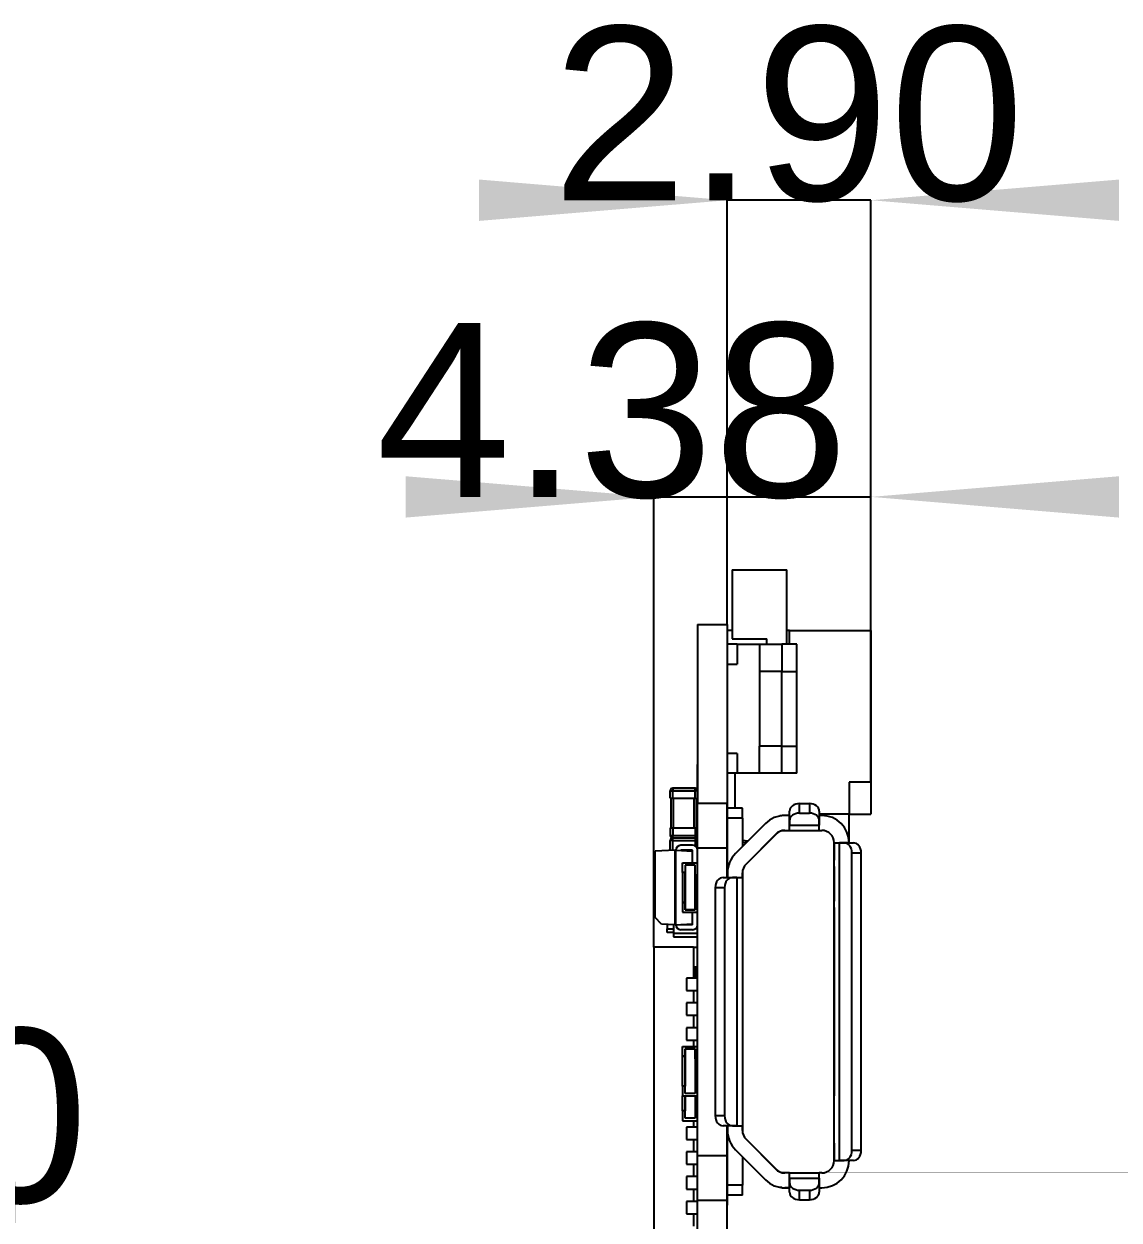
# Model space of a CAD drawing. Extents: x 96.2 to 162, y 92.1 to 129.5.
# Drawn here: x 139.9 to 161.96, y 105.4 to 129.5 of the extents above; entities that cross this region are included whole.
import ezdxf
from ezdxf.enums import TextEntityAlignment as Align

# ---------------------------------------------------------------- set-up
doc = ezdxf.new("R2010")
doc.units = 0
doc.layers.get('0').update_dxf_attribs({"linetype": 'CONTINUOUS'})
for name, color, linetype in [('Dimension004', 7, 'CONTINUOUS'), ('Dimension007', 7, 'CONTINUOUS'), ('Dimension008', 7, 'CONTINUOUS'), ('ProjItem011', 7, 'CONTINUOUS')]:
    doc.layers.add(name, color=color, linetype=linetype)
doc.styles.get("Standard").update_dxf_attribs({"font": 'arial.ttf'})
doc.dimstyles.get("Standard").update_dxf_attribs({"dimscale": 0, "dimtxt": 2.5, "dimasz": 2.5, "dimexe": 1.25, "dimexo": 0.625, "dimtad": 1, "dimtxsty": 'STANDARD', "dimcen": 2.5, "dimazin": 3, "dimtfac": 1, "dimtmove": 0, "dimatfit": 3})

# ---------------------------------------------------------------- blocks, each defined once
blk = doc.blocks.new('*Dimension004')
at = {"color": 0}
for points in [[(128.238, 106.173), (128.238, 105.339), (133.238, 105.756)], [(139.738, 106.173), (139.738, 105.339), (134.738, 105.756)]]:
    blk.add_solid(points, dxfattribs=at)
at = {"layer": 'Dimension004'}
for p, q in [((133.238, 98.9), (133.238, 105.756)), ((134.738, 105.756), (133.238, 105.756)), ((134.738, 98.9), (134.738, 105.756))]:
    blk.add_line(p, q, dxfattribs=at)
blk.add_text('1.50', height=3.5, dxfattribs=at).set_placement((136.434, 105.756), align=Align.CENTER)
blk = doc.blocks.new('*Dimension007')
at = {"color": 0}
for points in [[(149.068, 126.362), (149.068, 125.529), (154.068, 125.945)], [(161.963, 126.362), (161.963, 125.529), (156.963, 125.945)]]:
    blk.add_solid(points, dxfattribs=at)
at = {"layer": 'Dimension007'}
for p, q in [((154.068, 117.4), (154.068, 125.945)), ((156.963, 125.945), (154.068, 125.945)), ((156.963, 117.275), (156.963, 125.945))]:
    blk.add_line(p, q, dxfattribs=at)
blk.add_text('2.90', height=3.5, dxfattribs=at).set_placement((155.299, 125.945), align=Align.CENTER)
blk = doc.blocks.new('*Dimension008')
at = {"color": 0}
for points in [[(147.588, 120.385), (147.588, 119.552), (152.588, 119.969)], [(161.963, 120.385), (161.963, 119.552), (156.963, 119.969)]]:
    blk.add_solid(points, dxfattribs=at)
at = {"layer": 'Dimension008'}
for p, q in [((152.588, 110.9), (152.588, 119.969)), ((152.588, 119.969), (156.963, 119.969)), ((156.963, 114.224), (156.963, 119.969))]:
    blk.add_line(p, q, dxfattribs=at)
blk.add_text('4.38', height=3.5, dxfattribs=at).set_placement((151.75, 119.969), align=Align.CENTER)

msp = doc.modelspace()

# ---------------------------------------------------------------- linework, layer by layer
at = {"layer": 'ProjItem011'}
for p, q in [((154.168, 118.5), (154.168, 117.11)), ((154.168, 118.5), (155.268, 118.5)), ((155.268, 117), (155.268, 118.5)), ((153.468, 117.4), (154.068, 117.4)), ((153.468, 117.4), (153.468, 113.8)), ((154.068, 117.4), (154.068, 113.8)), ((154.068, 117.325), (154.068, 117.325)), ((154.068, 117.325), (154.068, 117.2)), ((154.068, 117.325), (154.068, 117.2)), ((154.073, 117.275), (154.068, 117.275)), ((154.068, 117.275), (154.068, 117.275)), ((154.068, 117.2), (154.068, 117.2)), ((154.068, 117.2), (154.068, 116.4)), ((154.068, 117.2), (154.068, 116.4)), ((154.168, 117.275), (154.073, 117.275)), ((155.323, 117.275), (155.268, 117.275)), ((155.323, 117.275), (156.963, 117.275)), ((155.323, 117), (155.323, 117.275)), ((156.963, 117.275), (156.963, 114.224)), ((154.268, 117), (154.068, 117)), ((154.068, 117), (154.068, 117)), ((154.168, 117.11), (154.868, 117.11)), ((154.268, 117), (154.718, 117)), ((154.268, 117), (154.268, 116.6)), ((154.718, 117), (155.168, 117)), ((154.718, 117), (154.718, 116.45)), ((154.868, 117), (154.868, 117.11)), ((155.168, 117), (155.168, 116.45)), ((155.468, 116.45), (155.468, 117)), ((154.068, 116.6), (154.068, 116.6)), ((154.068, 116.6), (154.268, 116.6)), ((154.068, 116.4), (154.068, 116.4)), ((154.718, 116.45), (154.718, 114.95)), ((155.168, 116.45), (154.718, 116.45)), ((155.168, 114.95), (155.168, 116.45)), ((155.468, 114.95), (155.468, 116.45)), ((153.467, 115.549), (153.467, 115.549)), ((154.068, 115), (154.068, 115)), ((154.068, 115), (154.068, 114.2)), ((154.068, 115), (154.068, 114.2)), ((154.718, 114.4), (154.718, 114.95)), ((155.168, 114.95), (154.718, 114.95)), ((155.168, 114.4), (155.168, 114.95)), ((155.468, 114.4), (155.468, 114.95)), ((154.268, 114.8), (154.068, 114.8)), ((154.068, 114.8), (154.068, 114.8)), ((154.268, 114.8), (154.268, 114.4)), ((153.467, 113.925), (153.467, 114.575)), ((153.467, 114.575), (153.467, 114.575)), ((153.467, 113.925), (153.467, 114.575)), ((154.268, 114.4), (154.068, 114.4)), ((154.068, 114.4), (154.068, 114.4)), ((154.218, 114.4), (154.218, 113.7)), ((154.718, 114.4), (154.268, 114.4)), ((155.168, 114.4), (154.718, 114.4)), ((156.963, 114.224), (156.523, 114.224)), ((156.523, 114.224), (156.523, 113.575)), ((156.963, 114.224), (156.963, 113.575)), ((152.918, 113.9), (152.918, 114.05)), ((152.918, 113.9), (152.918, 114.05)), ((152.918, 113.9), (152.918, 114.05)), ((153.418, 114.1), (152.968, 114.1)), ((152.968, 114.1), (153.418, 114.1)), ((152.968, 114.1), (153.418, 114.1)), ((153.418, 114.1), (152.968, 114.1)), ((152.968, 114.1), (153.418, 114.1)), ((153.418, 114.1), (152.968, 114.1)), ((152.968, 114.1), (153.418, 114.1)), ((152.968, 114.1), (153.418, 114.1)), ((152.968, 114.1), (153.418, 114.1)), ((152.968, 113.9), (152.968, 114.05)), ((152.968, 113.9), (152.968, 114.05)), ((152.968, 114.05), (153.418, 114.05)), ((152.968, 114.05), (153.418, 114.05)), ((152.968, 113.9), (152.968, 114.05)), ((152.968, 114.05), (153.418, 114.05)), ((153.418, 113.9), (153.418, 114.05)), ((153.418, 113.9), (153.418, 114.05)), ((153.418, 113.9), (153.418, 114.05)), ((154.068, 114.2), (154.068, 114.2)), ((154.068, 114.2), (154.068, 113.9)), ((154.068, 114.2), (154.068, 113.9)), ((152.938, 113.3), (152.938, 113.9)), ((152.938, 113.3), (152.938, 113.9)), ((152.938, 113.3), (152.938, 113.9)), ((152.968, 113.9), (153.418, 113.9)), ((152.968, 113.9), (153.418, 113.9)), ((152.968, 113.9), (153.418, 113.9)), ((152.988, 113.3), (152.988, 113.9)), ((153.398, 113.3), (153.398, 113.9)), ((153.448, 113.3), (153.448, 113.9)), ((153.467, 113.925), (153.467, 113.925)), ((153.468, 113.8), (154.068, 113.8)), ((154.068, 113.9), (154.068, 113.9)), ((154.068, 113.9), (154.068, 112.3)), ((154.068, 113.9), (154.068, 112.3)), ((155.523, 113.79), (155.723, 113.79)), ((155.523, 113.598), (155.523, 113.79)), ((155.723, 113.79), (155.723, 113.598)), ((154.068, 113.5), (154.068, 113.5)), ((154.068, 113.5), (154.073, 113.5)), ((154.373, 113.7), (154.073, 113.7)), ((154.073, 112.3), (154.073, 113.5)), ((154.373, 113.5), (154.073, 113.5)), ((154.373, 113.5), (154.373, 112.924)), ((155.323, 113.55), (155.226, 113.55)), ((155.323, 113.445), (155.323, 113.636)), ((155.323, 113.55), (155.323, 113.355)), ((155.523, 113.598), (155.723, 113.598)), ((155.923, 113.636), (155.923, 113.445)), ((156.523, 113.575), (155.923, 113.575)), ((155.923, 113.55), (155.923, 113.355)), ((155.973, 113.55), (155.923, 113.55)), ((156.523, 113.575), (156.963, 113.575)), ((156.523, 113.025), (156.523, 113.575)), ((152.918, 113.3), (152.918, 113.15)), ((152.918, 113.3), (152.918, 113.15)), ((152.918, 113.3), (152.918, 113.15)), ((152.968, 113.3), (153.418, 113.3)), ((152.968, 113.3), (153.418, 113.3)), ((152.968, 113.3), (152.968, 113.15)), ((152.968, 113.3), (153.418, 113.3)), ((152.968, 113.3), (152.968, 113.15)), ((152.968, 113.3), (152.968, 113.15)), ((153.418, 113.3), (153.418, 113.15)), ((153.418, 113.3), (153.418, 113.15)), ((153.418, 113.3), (153.418, 113.15)), ((153.467, 113.075), (153.467, 113.275)), ((153.467, 113.275), (153.467, 113.275)), ((153.467, 113.075), (153.467, 113.275)), ((154.837, 113.389), (154.234, 112.785)), ((154.837, 113.389), (154.373, 112.924)), ((155.323, 113.355), (155.323, 113.445)), ((155.323, 113.355), (155.923, 113.355)), ((155.923, 113.355), (155.923, 113.445)), ((152.918, 112.845), (152.918, 113.05)), ((152.918, 112.845), (152.918, 113.05)), ((152.918, 112.845), (152.918, 113.05)), ((152.968, 113.15), (153.418, 113.15)), ((152.968, 113.15), (153.418, 113.15)), ((152.968, 113.15), (153.418, 113.15)), ((152.968, 113.1), (153.418, 113.1)), ((152.968, 113.1), (153.418, 113.1)), ((152.968, 113.1), (153.418, 113.1)), ((152.968, 112.848), (152.968, 113.05)), ((152.968, 112.848), (152.968, 113.05)), ((152.968, 113.05), (153.418, 113.05)), ((152.968, 113.05), (153.418, 113.05)), ((152.968, 112.848), (152.968, 113.05)), ((152.968, 113.05), (153.418, 113.05)), ((153.418, 113.05), (153.418, 112.937)), ((153.418, 113.05), (153.418, 112.937)), ((153.418, 113.05), (153.418, 112.937)), ((153.467, 113.027), (153.467, 113.075)), ((153.467, 113.075), (153.467, 113.075)), ((153.467, 113.027), (153.467, 113.075)), ((153.467, 113.025), (153.467, 113.027)), ((153.467, 113.027), (153.467, 113.027)), ((153.467, 113.025), (153.467, 113.027)), ((153.467, 112.375), (153.467, 113.025)), ((153.467, 113.025), (153.467, 113.025)), ((153.467, 112.375), (153.467, 113.025)), ((154.068, 113.07), (154.068, 113.07)), ((154.068, 113.07), (154.073, 113.07)), ((154.481, 113.033), (154.373, 113.048)), ((155.088, 113.208), (154.414, 112.535)), ((154.446, 112.573), (155.049, 113.177)), ((155.226, 113.25), (155.323, 113.25)), ((155.323, 113.25), (155.923, 113.25)), ((155.923, 113.25), (155.973, 113.25)), ((156.522, 113.025), (156.523, 113.025)), ((153.02, 112.85), (152.618, 112.831)), ((152.618, 111.494), (152.618, 112.831)), ((153.02, 111.35), (153.02, 112.85)), ((153.03, 112.85), (153.02, 112.85)), ((153.03, 111.35), (153.03, 112.85)), ((153.03, 112.85), (153.368, 112.831)), ((153.368, 112.95), (153.13, 112.95)), ((153.13, 112.844), (153.13, 112.85)), ((153.368, 112.85), (153.13, 112.85)), ((153.368, 112.831), (153.368, 112.85)), ((153.368, 112.6), (153.368, 112.831)), ((153.468, 112.9), (154.068, 112.9)), ((153.468, 106.7), (153.468, 112.9)), ((154.068, 112.3), (154.068, 112.9)), ((154.455, 113.006), (154.373, 112.999)), ((156.223, 113), (156.223, 112.775)), ((156.223, 106.6), (156.223, 113)), ((156.332, 113), (156.424, 113)), ((156.523, 113), (156.332, 113)), ((156.332, 106.6), (156.332, 113)), ((156.424, 113), (156.611, 113)), ((156.58, 106.8), (156.58, 112.8)), ((156.58, 112.8), (156.768, 112.8)), ((156.768, 106.8), (156.768, 112.8)), ((153.168, 112.4), (153.168, 112.6)), ((153.168, 112.6), (153.467, 112.6)), ((153.418, 112.55), (153.218, 112.55)), ((153.218, 112.55), (153.218, 112.4)), ((153.218, 112.55), (153.218, 111.65)), ((153.418, 112.55), (153.218, 112.55)), ((153.418, 112.35), (153.418, 112.55)), ((153.418, 111.65), (153.418, 112.55)), ((153.467, 112.6), (153.468, 112.6)), ((154.068, 112.75), (154.068, 112.75)), ((154.068, 112.75), (154.073, 112.75)), ((156.223, 112.525), (156.223, 112.65)), ((153.218, 112.4), (153.168, 112.4)), ((153.168, 112.4), (153.168, 111.8)), ((153.218, 112.4), (153.168, 112.4)), ((153.218, 111.8), (153.218, 112.4)), ((153.468, 112.35), (153.418, 112.35)), ((153.448, 111.85), (153.448, 112.35)), ((153.448, 112.297), (153.467, 112.297)), ((153.467, 112.375), (153.467, 112.375)), ((153.467, 112.297), (153.468, 112.297)), ((153.984, 112.3), (154.171, 112.3)), ((154.073, 112.35), (154.068, 112.35)), ((154.068, 112.35), (154.068, 112.35)), ((154.073, 112.396), (154.073, 112.3)), ((154.073, 112.3), (154.263, 112.3)), ((154.263, 112.3), (154.171, 112.3)), ((154.263, 112.3), (154.263, 107.3)), ((154.373, 112.3), (154.373, 112.396)), ((154.373, 112.3), (154.373, 107.3)), ((154.378, 112.446), (154.378, 111.59)), ((156.223, 111.825), (156.223, 112.525)), ((156.223, 112.525), (156.223, 111.825)), ((153.448, 112.221), (153.467, 112.221)), ((153.467, 112.221), (153.468, 112.221)), ((153.467, 112.2), (153.467, 112.2)), ((153.828, 107.5), (153.828, 112.1)), ((153.828, 112.1), (154.015, 112.1)), ((154.015, 112.1), (154.015, 107.5)), ((153.468, 111.85), (153.418, 111.85)), ((153.418, 111.85), (153.418, 111.65)), ((153.467, 111.175), (153.467, 111.825)), ((153.467, 111.825), (153.467, 111.825)), ((153.467, 111.175), (153.467, 111.825)), ((156.223, 111.7), (156.223, 111.825)), ((153.218, 111.8), (153.168, 111.8)), ((153.168, 111.8), (153.168, 111.6)), ((153.168, 111.8), (153.218, 111.8)), ((153.168, 111.6), (153.467, 111.6)), ((153.218, 111.65), (153.218, 111.8)), ((153.418, 111.65), (153.218, 111.65)), ((153.218, 111.65), (153.418, 111.65)), ((153.368, 111.369), (153.368, 111.6)), ((153.467, 111.6), (153.468, 111.6)), ((154.378, 111.725), (154.373, 111.725)), ((154.378, 111.59), (154.373, 111.59)), ((156.223, 111.575), (156.223, 108.025)), ((152.742, 111.363), (152.618, 111.494)), ((153.02, 111.35), (152.742, 111.363)), ((152.858, 111.358), (152.858, 111.268)), ((152.985, 111.352), (152.985, 111.179)), ((153.03, 111.35), (153.02, 111.35)), ((153.03, 111.35), (153.368, 111.369)), ((153.13, 111.35), (153.13, 111.356)), ((153.368, 111.35), (153.13, 111.35)), ((153.368, 111.35), (153.368, 111.369)), ((152.858, 111.268), (152.985, 111.268)), ((152.985, 111.192), (152.858, 111.192)), ((152.985, 111.179), (153.467, 111.179)), ((152.985, 111.103), (153.467, 111.103)), ((152.985, 111.103), (153.467, 111.103)), ((153.368, 111.25), (153.13, 111.25)), ((153.467, 111.179), (153.468, 111.179)), ((153.467, 111.175), (153.467, 111.175)), ((153.467, 111.173), (153.467, 111.175)), ((153.467, 111.173), (153.467, 111.175)), ((153.467, 111.173), (153.467, 111.173)), ((153.467, 111.125), (153.467, 111.173)), ((153.467, 111.125), (153.467, 111.173)), ((153.467, 110.492), (153.467, 111.125)), ((153.467, 110.492), (153.467, 111.125)), ((153.467, 111.125), (153.467, 111.125)), ((153.467, 111.103), (153.468, 111.103)), ((153.467, 111.103), (153.468, 111.103)), ((153.388, 110.9), (152.588, 110.9)), ((152.588, 110.9), (152.588, 103.9)), ((153.388, 110.9), (153.388, 110.275)), ((153.388, 110.9), (153.467, 110.9)), ((153.467, 110.9), (153.468, 110.9)), ((153.388, 110.5), (153.467, 110.5)), ((153.418, 110.5), (153.418, 110.275)), ((153.418, 110.5), (153.418, 110.275)), ((153.418, 110.5), (153.418, 110.275)), ((153.467, 110.5), (153.468, 110.5)), ((153.467, 110.492), (153.467, 110.492)), ((153.467, 110.45), (153.467, 110.45)), ((153.467, 110.29), (153.467, 110.45)), ((153.467, 110.29), (153.467, 110.45)), ((153.248, 110.275), (153.248, 110.025)), ((153.388, 110.275), (153.248, 110.275)), ((153.467, 110.275), (153.388, 110.275)), ((153.467, 110.29), (153.467, 110.29)), ((153.467, 110.29), (153.467, 110.29)), ((153.467, 110.29), (153.467, 110.29)), ((153.467, 110.29), (153.467, 110.29)), ((153.468, 110.275), (153.467, 110.275)), ((153.467, 110.052), (153.467, 110.248)), ((153.467, 110.052), (153.467, 110.248)), ((153.467, 110.248), (153.467, 110.248)), ((153.248, 110.025), (153.388, 110.025)), ((153.388, 110.025), (153.388, 109.775)), ((153.388, 110.025), (153.467, 110.025)), ((153.467, 110.052), (153.467, 110.052)), ((153.467, 110.025), (153.468, 110.025)), ((153.467, 110.01), (153.467, 110.01)), ((153.248, 109.775), (153.248, 109.525)), ((153.388, 109.775), (153.248, 109.775)), ((153.467, 109.775), (153.388, 109.775)), ((153.467, 109.79), (153.467, 109.79)), ((153.467, 109.79), (153.467, 109.79)), ((153.468, 109.775), (153.467, 109.775)), ((153.467, 109.552), (153.467, 109.748)), ((153.467, 109.552), (153.467, 109.748)), ((153.467, 109.748), (153.467, 109.748)), ((153.248, 109.525), (153.388, 109.525)), ((153.388, 109.525), (153.388, 109.275)), ((153.388, 109.525), (153.467, 109.525)), ((153.467, 109.552), (153.467, 109.552)), ((153.467, 109.525), (153.468, 109.525)), ((153.467, 109.51), (153.467, 109.51)), ((153.248, 109.275), (153.248, 109.025)), ((153.388, 109.275), (153.248, 109.275)), ((153.467, 109.275), (153.388, 109.275)), ((153.467, 108.675), (153.467, 109.325)), ((153.467, 109.325), (153.467, 109.325)), ((153.467, 108.675), (153.467, 109.325)), ((153.468, 109.275), (153.467, 109.275)), ((153.248, 109.025), (153.388, 109.025)), ((153.388, 109.025), (153.388, 108.9)), ((153.388, 109.025), (153.467, 109.025)), ((153.467, 109.025), (153.468, 109.025)), ((153.168, 108.7), (153.168, 108.9)), ((153.168, 108.9), (153.467, 108.9)), ((153.218, 108.7), (153.168, 108.7)), ((153.168, 108.1), (153.168, 108.7)), ((153.168, 108.7), (153.218, 108.7)), ((153.418, 108.85), (153.218, 108.85)), ((153.218, 108.85), (153.218, 108.7)), ((153.218, 107.95), (153.218, 108.85)), ((153.218, 108.85), (153.418, 108.85)), ((153.218, 108.7), (153.218, 108.1)), ((153.418, 108.65), (153.418, 108.85)), ((153.418, 108.85), (153.418, 107.95)), ((153.467, 108.9), (153.468, 108.9)), ((153.468, 108.65), (153.418, 108.65)), ((153.418, 108.525), (153.467, 108.525)), ((153.467, 108.675), (153.467, 108.675)), ((153.467, 108.175), (153.467, 108.65)), ((153.467, 108.175), (153.467, 108.65)), ((153.467, 108.525), (153.468, 108.525)), ((153.418, 108.4), (153.467, 108.4)), ((153.467, 108.4), (153.468, 108.4)), ((153.218, 108.1), (153.168, 108.1)), ((153.168, 108.1), (153.168, 107.9)), ((153.218, 108.1), (153.168, 108.1)), ((153.218, 107.95), (153.218, 108.1)), ((153.468, 108.15), (153.418, 108.15)), ((153.418, 108.15), (153.418, 107.95)), ((153.467, 108.175), (153.467, 108.175)), ((153.467, 107.475), (153.467, 108.125)), ((153.467, 108.125), (153.467, 108.125)), ((153.467, 107.475), (153.467, 108.125)), ((154.378, 108.01), (154.373, 108.01)), ((154.378, 108.01), (154.378, 107.154)), ((153.168, 107.9), (153.467, 107.9)), ((153.168, 107.6), (153.168, 107.9)), ((153.418, 107.95), (153.218, 107.95)), ((153.418, 107.95), (153.218, 107.95)), ((153.218, 107.45), (153.218, 107.9)), ((153.218, 107.9), (153.218, 107.6)), ((153.418, 107.9), (153.418, 107.45)), ((153.467, 107.775), (153.418, 107.775)), ((153.467, 107.9), (153.468, 107.9)), ((153.468, 107.775), (153.467, 107.775)), ((154.378, 107.95), (154.373, 107.95)), ((154.378, 107.95), (154.373, 107.95)), ((154.378, 107.95), (154.373, 107.95)), ((154.373, 107.875), (154.378, 107.875)), ((156.223, 107.775), (156.223, 107.9)), ((156.223, 107.075), (156.223, 107.775)), ((156.223, 107.075), (156.223, 107.775)), ((153.218, 107.6), (153.168, 107.6)), ((153.168, 107.6), (153.168, 107.4)), ((153.218, 107.6), (153.168, 107.6)), ((153.218, 107.45), (153.218, 107.6)), ((153.467, 107.65), (153.418, 107.65)), ((153.418, 107.65), (153.418, 107.45)), ((153.468, 107.65), (153.467, 107.65)), ((153.467, 107.475), (153.467, 107.475)), ((153.467, 106.975), (153.467, 107.475)), ((153.467, 106.975), (153.467, 107.475)), ((154.015, 107.5), (153.828, 107.5)), ((153.168, 107.4), (153.467, 107.4)), ((153.418, 107.45), (153.218, 107.45)), ((153.418, 107.45), (153.218, 107.45)), ((153.248, 107.275), (153.248, 107.025)), ((153.388, 107.275), (153.248, 107.275)), ((153.388, 107.4), (153.388, 107.275)), ((153.467, 107.275), (153.388, 107.275)), ((153.467, 107.4), (153.468, 107.4)), ((153.468, 107.275), (153.467, 107.275)), ((154.171, 107.3), (153.984, 107.3)), ((154.068, 106.7), (154.068, 107.3)), ((154.068, 107.3), (154.068, 105.7)), ((154.068, 107.3), (154.068, 105.7)), ((154.073, 107.25), (154.068, 107.25)), ((154.068, 107.25), (154.068, 107.25)), ((154.263, 107.3), (154.073, 107.3)), ((154.073, 107.3), (154.073, 107.204)), ((154.073, 106.1), (154.073, 107.3)), ((154.171, 107.3), (154.263, 107.3)), ((154.373, 107.204), (154.373, 107.3)), ((153.248, 107.025), (153.388, 107.025)), ((153.388, 107.025), (153.388, 106.775)), ((153.388, 107.025), (153.467, 107.025)), ((153.467, 107.025), (153.468, 107.025)), ((154.068, 107), (154.068, 107)), ((154.068, 107), (154.073, 107)), ((154.414, 107.065), (155.088, 106.392)), ((155.049, 106.423), (154.446, 107.027)), ((156.223, 106.95), (156.223, 107.075)), ((153.248, 106.775), (153.248, 106.525)), ((153.388, 106.775), (153.248, 106.775)), ((153.467, 106.775), (153.388, 106.775)), ((153.467, 106.975), (153.467, 106.975)), ((153.467, 106.79), (153.467, 106.79)), ((153.467, 106.79), (153.467, 106.79)), ((153.468, 106.775), (153.467, 106.775)), ((154.073, 106.8), (154.068, 106.8)), ((154.068, 106.8), (154.068, 106.8)), ((154.234, 106.815), (154.837, 106.211)), ((156.223, 106.825), (156.223, 106.6)), ((156.768, 106.8), (156.58, 106.8)), ((153.248, 106.525), (153.388, 106.525)), ((153.388, 106.525), (153.388, 106.275)), ((153.388, 106.525), (153.467, 106.525)), ((153.467, 106.552), (153.467, 106.748)), ((153.467, 106.552), (153.467, 106.748)), ((153.467, 106.748), (153.467, 106.748)), ((153.467, 106.552), (153.467, 106.552)), ((153.467, 106.525), (153.468, 106.525)), ((153.467, 106.51), (153.467, 106.51)), ((153.468, 106.7), (154.068, 106.7)), ((154.373, 106.676), (154.373, 106.1)), ((154.373, 106.676), (154.837, 106.211)), ((156.523, 106.6), (156.332, 106.6)), ((156.332, 106.6), (156.424, 106.6)), ((156.611, 106.6), (156.424, 106.6)), ((153.248, 106.275), (153.248, 106.025)), ((153.388, 106.275), (153.248, 106.275)), ((153.467, 106.275), (153.388, 106.275)), ((153.467, 106.29), (153.467, 106.29)), ((153.467, 106.29), (153.467, 106.29)), ((153.468, 106.275), (153.467, 106.275)), ((154.068, 106.5), (154.068, 106.5)), ((154.068, 106.5), (154.073, 106.5)), ((155.323, 106.35), (155.226, 106.35)), ((155.323, 106.35), (155.923, 106.35)), ((155.973, 106.35), (155.923, 106.35)), ((153.467, 106.052), (153.467, 106.248)), ((153.467, 106.052), (153.467, 106.248)), ((153.467, 106.248), (153.467, 106.248)), ((153.467, 106.052), (153.467, 106.052)), ((154.073, 106.25), (154.068, 106.25)), ((154.068, 106.25), (154.068, 106.25)), ((154.373, 106.1), (154.073, 106.1)), ((155.226, 106.05), (155.323, 106.05)), ((155.323, 106.245), (155.323, 106.05)), ((155.323, 106.155), (155.323, 106.245)), ((155.323, 106.245), (155.923, 106.245)), ((155.323, 105.964), (155.323, 106.155)), ((155.923, 106.245), (155.923, 106.05)), ((155.923, 106.155), (155.923, 106.245)), ((155.923, 106.155), (155.923, 105.964)), ((155.923, 106.05), (155.973, 106.05)), ((153.248, 106.025), (153.388, 106.025)), ((153.388, 106.025), (153.388, 105.775)), ((153.388, 106.025), (153.467, 106.025)), ((153.467, 106.025), (153.468, 106.025)), ((153.467, 106.01), (153.467, 106.01)), ((153.467, 105.79), (153.467, 105.79)), ((153.467, 105.79), (153.467, 105.79)), ((153.468, 105.8), (154.068, 105.8)), ((153.468, 97.4), (153.468, 105.8)), ((154.068, 97.4), (154.068, 105.8)), ((154.373, 105.9), (154.073, 105.9)), ((155.523, 106.002), (155.723, 106.002)), ((155.523, 105.81), (155.523, 106.002)), ((155.523, 105.81), (155.723, 105.81)), ((155.723, 106.002), (155.723, 105.81)), ((153.248, 105.775), (153.248, 105.525)), ((153.388, 105.775), (153.248, 105.775)), ((153.467, 105.775), (153.388, 105.775)), ((153.468, 105.775), (153.467, 105.775)), ((153.467, 105.552), (153.467, 105.748)), ((153.467, 105.552), (153.467, 105.748)), ((153.467, 105.748), (153.467, 105.748)), ((153.467, 105.552), (153.467, 105.552)), ((154.068, 105.7), (154.068, 105.7)), ((153.248, 105.525), (153.388, 105.525)), ((153.388, 105.525), (153.388, 105.275)), ((153.388, 105.525), (153.467, 105.525)), ((153.467, 105.525), (153.468, 105.525)), ((153.467, 105.51), (153.467, 105.51))]:
    msp.add_line(p, q, dxfattribs=at)
for centre, radius, start, end in [((152.968, 114.05), 0.05, 90, 180), ((152.968, 114.05), 0.05, 90, 180), ((152.968, 114.05), 0.05, 90, -180), ((152.968, 114.05), 0.05, 90, 180), ((152.968, 114.05), 0.05, 90, 180), ((152.968, 114.05), 0.05, 90, -180), ((152.968, 114.05), 0.05, 90, -180), ((152.968, 114.05), 0.05, 90, 180), ((152.968, 114.05), 0.05, 90, 180), ((152.968, 114.05), 0.05, 90, -180), ((152.968, 114.05), 0.05, 90, 180), ((152.968, 114.05), 0.05, 90, 180), ((153.418, 114.05), 0.05, 4.8088, 90), ((153.418, 114.05), 0.05, 4.8088, 90), ((153.418, 114.05), 0.05, 4.8088, 90), ((153.418, 114.05), 0.05, 4.8088, 90), ((153.418, 114.05), 0.05, 4.8088, 90), ((153.418, 114.05), 0.05, 4.8088, 90), ((153.418, 114.05), 0.05, 4.8088, 90), ((153.418, 114.05), 0.05, 4.8088, 90), ((153.418, 114.05), 0.05, 4.8088, 90), ((153.418, 114.05), 0.05, 4.8088, 90), ((153.418, 114.05), 0.05, 4.8088, 90), ((153.418, 114.05), 0.05, 0, 0.3624), ((153.418, 114.05), 0.05, 0, 0.3624), ((153.418, 114.05), 0.05, 0, 0.3624), ((153.418, 114.05), 0.05, 0, 0.3624), ((153.418, 114.05), 0.05, 0, 0.3624), ((153.418, 114.05), 0.05, 0, 0.3624), ((153.418, 114.05), 0.05, 0, 0.3624), ((153.418, 114.05), 0.05, 0, 0.3624), ((153.418, 114.05), 0.05, 0, 0.3624), ((153.418, 114.05), 0.05, 0, 0.3624), ((153.418, 114.05), 0.05, 0, 0.3624), ((155.226, 113), 0.55, 90, 135), ((155.973, 113), 0.55, 0, 90), ((152.968, 113.15), 0.05, 180, -90), ((152.968, 113.15), 0.05, 180, -90), ((152.968, 113.15), 0.05, 180, -90), ((152.968, 113.15), 0.05, 180, -90), ((152.968, 113.15), 0.05, 180, -90), ((152.968, 113.15), 0.05, 180, -90), ((152.968, 113.15), 0.05, 180, -90), ((152.968, 113.15), 0.05, 180, -90), ((152.968, 113.15), 0.05, 180, -90), ((152.968, 113.15), 0.05, 180, -90), ((152.968, 113.15), 0.05, 180, -90), ((152.968, 113.15), 0.05, 180, -90), ((152.968, 113.05), 0.05, 90, 180), ((152.968, 113.05), 0.05, 90, 180), ((152.968, 113.05), 0.05, 90, 180), ((152.968, 113.05), 0.05, 90, 180), ((153.418, 113.15), 0.05, -90, -4.8088), ((153.418, 113.15), 0.05, -90, -4.8088), ((153.418, 113.15), 0.05, -90, -4.8088), ((153.418, 113.15), 0.05, -90, -4.8088), ((153.418, 113.15), 0.05, -90, -4.8088), ((153.418, 113.15), 0.05, -90, -4.8088), ((153.418, 113.15), 0.05, -90, -4.8088), ((153.418, 113.15), 0.05, -90, -4.8088), ((153.418, 113.15), 0.05, -90, -4.8088), ((153.418, 113.15), 0.05, -90, -4.8088), ((153.418, 113.15), 0.05, -90, -4.8088), ((153.418, 113.15), 0.05, -90, -4.8088), ((153.418, 113.05), 0.05, 4.8088, 90), ((153.418, 113.05), 0.05, 4.8088, 90), ((153.418, 113.05), 0.05, 4.8088, 90), ((153.418, 113.05), 0.05, 4.8088, 90), ((153.418, 113.15), 0.05, -0.3624, 0), ((153.418, 113.15), 0.05, -0.3624, 0), ((153.418, 113.15), 0.05, -0.3624, 0), ((153.418, 113.15), 0.05, -0.3624, 0), ((153.418, 113.15), 0.05, -0.3624, 0), ((153.418, 113.15), 0.05, -0.3624, 0), ((153.418, 113.15), 0.05, -0.3624, 0), ((153.418, 113.15), 0.05, -0.3624, 0), ((153.418, 113.15), 0.05, -0.3624, 0), ((153.418, 113.15), 0.05, -0.3624, 0), ((153.418, 113.15), 0.05, -0.3624, 0), ((153.418, 113.15), 0.05, -0.3624, 0), ((153.418, 113.05), 0.05, 0, 0.3624), ((153.418, 113.05), 0.05, 0, 0.3624), ((153.418, 113.05), 0.05, 0, 0.3624), ((153.418, 113.05), 0.05, 0, 0.3624), ((155.226, 113), 0.25, 90, 135), ((155.226, 113), 0.25, 114.47, 135), ((155.226, 113), 0.25, 123.522, 135.051), ((155.226, 113), 0.25, 102.157, 114.47), ((155.973, 113), 0.25, 0, 90), ((153.13, 112.85), 0.1, 90, 180), ((153.368, 112.85), 0.1, 3.3998, 90), ((153.368, 112.85), 0.1, 0, 0.2562), ((154.623, 112.396), 0.55, 135, 180), ((154.623, 112.396), 0.25, 135, 180), ((154.623, 112.396), 0.25, 135, 180), ((154.168, 112.3), 0.1, 161.805, 176.6), ((154.168, 112.3), 0.1, 161.805, 176.6), ((154.168, 112.3), 0.1, 161.805, 176.6), ((154.168, 112.3), 0.1, 161.805, 176.6), ((154.168, 112.3), 0.1, 179.744, 180), ((154.168, 112.3), 0.1, 179.744, 180), ((154.168, 112.3), 0.1, 179.744, 180), ((154.168, 112.3), 0.1, 179.744, 180), ((153.13, 111.35), 0.1, 180, -90), ((153.368, 111.35), 0.1, -90, -3.3998), ((153.368, 111.35), 0.1, -0.2562, 0), ((154.623, 107.204), 0.55, 180, -135), ((154.623, 107.204), 0.25, 180, -135), ((154.623, 107.204), 0.25, 180, -135), ((155.973, 106.6), 0.25, -90, 0), ((155.973, 106.6), 0.55, -90, 0), ((155.226, 106.6), 0.25, -135.051, -123.522), ((155.226, 106.6), 0.25, -135, -114.47), ((155.226, 106.6), 0.25, -135, -90), ((155.226, 106.6), 0.25, -114.47, -102.156), ((155.226, 106.6), 0.55, -135, -90)]:
    msp.add_arc(centre, radius, start, end, dxfattribs=at)
for centre, major_axis, ratio, start_param, end_param in [((155.523, 113.636), (0.2, 0), 0.769614, -4.71239, -3.14159), ((155.723, 113.636), (0.2, 0), 0.769614, 0, -4.71239), ((155.523, 113.445), (-0.2, 0), 0.769614, 4.71239, 0), ((155.723, 113.445), (-0.2, 0), 0.769614, 3.14159, 4.71239), ((156.424, 112.8), (0, 0.2), 0.781629, 4.71239, 0), ((156.611, 112.8), (0, -0.2), 0.781629, -4.71239, -3.14159), ((153.984, 112.1), (0, 0.2), 0.781629, -6.28319, -4.71239), ((154.171, 112.1), (0, -0.2), 0.781629, 3.14159, 4.71239), ((153.984, 107.5), (0, 0.2), 0.781629, -4.71239, -3.14159), ((154.171, 107.5), (0, 0.2), 0.781629, -4.71239, -3.14159), ((156.424, 106.8), (0, 0.2), 0.781629, 3.14159, 4.71239), ((156.611, 106.8), (0, -0.2), 0.781629, 0, -4.71239), ((155.523, 106.155), (0.2, 0), 0.769614, 3.14159, 4.71239), ((155.723, 106.155), (0.2, 0), 0.769614, 4.71239, 0), ((155.523, 105.964), (-0.2, 0), 0.769614, 0, -4.71239), ((155.723, 105.964), (-0.2, 0), 0.769614, -4.71239, -3.14159)]:
    msp.add_ellipse(centre, major_axis=major_axis, ratio=ratio, start_param=start_param, end_param=end_param, dxfattribs=at)
for points, knots in [([(155.468, 117), (155.466, 117), (155.437, 117), (155.38, 117), (155.324, 117), (155.246, 117), (155.168, 117)], [3.14159, 3.14159, 3.14159, 3.14159, 3.92699, 3.92699, 3.92699, 4.71239, 4.71239, 4.71239, 4.71239]), ([(155.168, 116.45), (155.246, 116.45), (155.324, 116.45), (155.38, 116.45), (155.437, 116.45), (155.466, 116.45), (155.468, 116.45)], [0, 0, 0, 0, 0.785398, 0.785398, 0.785398, 1.5708, 1.5708, 1.5708, 1.5708]), ([(153.467, 115.549), (153.467, 115.546), (153.467, 115.544), (153.467, 115.542), (153.467, 115.535), (153.467, 115.528), (153.467, 115.521), (153.467, 115.51), (153.467, 115.498), (153.467, 115.487), (153.467, 115.471), (153.467, 115.456), (153.467, 115.44), (153.467, 115.421), (153.467, 115.401), (153.467, 115.382), (153.467, 115.359), (153.467, 115.336), (153.467, 115.313), (153.467, 115.287), (153.467, 115.261), (153.467, 115.235), (153.467, 115.041), (153.467, 114.788), (153.467, 114.575)], [1.5708, 1.5708, 1.5708, 1.5708, 1.7119, 1.7119, 1.7119, 1.853, 1.853, 1.853, 1.99411, 1.99411, 1.99411, 2.13521, 2.13521, 2.13521, 2.27631, 2.27631, 2.27631, 2.41742, 2.41742, 2.41742, 2.55852, 2.55852, 2.55852, 3.54625, 3.54625, 3.54625, 3.54625]), ([(153.467, 115.549), (153.467, 115.546), (153.467, 115.544), (153.467, 115.542), (153.467, 115.535), (153.467, 115.528), (153.467, 115.521), (153.467, 115.51), (153.467, 115.498), (153.467, 115.487), (153.467, 115.471), (153.467, 115.456), (153.467, 115.44), (153.467, 115.421), (153.467, 115.401), (153.467, 115.382), (153.467, 115.359), (153.467, 115.336), (153.467, 115.313), (153.467, 115.287), (153.467, 115.261), (153.467, 115.235), (153.467, 115.041), (153.467, 114.788), (153.467, 114.575)], [1.5708, 1.5708, 1.5708, 1.5708, 1.7119, 1.7119, 1.7119, 1.853, 1.853, 1.853, 1.99411, 1.99411, 1.99411, 2.13521, 2.13521, 2.13521, 2.27631, 2.27631, 2.27631, 2.41742, 2.41742, 2.41742, 2.55852, 2.55852, 2.55852, 3.54625, 3.54625, 3.54625, 3.54625]), ([(155.168, 114.95), (155.246, 114.95), (155.324, 114.95), (155.38, 114.95), (155.437, 114.95), (155.466, 114.95), (155.468, 114.95)], [0, 0, 0, 0, 0.785398, 0.785398, 0.785398, 1.5708, 1.5708, 1.5708, 1.5708]), ([(155.468, 114.4), (155.466, 114.4), (155.437, 114.4), (155.38, 114.4), (155.324, 114.4), (155.246, 114.4), (155.168, 114.4)], [3.14159, 3.14159, 3.14159, 3.14159, 3.92699, 3.92699, 3.92699, 4.71239, 4.71239, 4.71239, 4.71239])]:
    msp.add_open_spline(points, degree=3, knots=knots, dxfattribs=at)
for points, degree in [([(152.918, 114.05), (152.917, 114.05), (152.941, 114.05), (152.968, 114.05)], 3), ([(152.918, 114.05), (152.917, 114.05), (152.941, 114.05), (152.968, 114.05)], 3), ([(152.918, 114.05), (152.917, 114.05), (152.941, 114.05), (152.968, 114.05)], 3), ([(152.968, 114.1), (152.968, 114.101), (152.968, 114.077), (152.968, 114.05)], 3), ([(152.968, 114.1), (152.968, 114.101), (152.968, 114.077), (152.968, 114.05)], 3), ([(152.968, 114.1), (152.968, 114.101), (152.968, 114.077), (152.968, 114.05)], 3), ([(153.418, 114.05), (153.418, 114.077), (153.418, 114.101), (153.418, 114.1)], 3), ([(153.418, 114.05), (153.418, 114.077), (153.418, 114.101), (153.418, 114.1)], 3), ([(153.418, 114.05), (153.418, 114.077), (153.418, 114.101), (153.418, 114.1)], 3), ([(153.467, 114.05), (153.466, 114.05), (153.443, 114.05), (153.418, 114.05)], 3), ([(153.467, 114.05), (153.466, 114.05), (153.443, 114.05), (153.418, 114.05)], 3), ([(153.467, 114.05), (153.466, 114.05), (153.443, 114.05), (153.418, 114.05)], 3), ([(153.468, 114.05), (153.467, 114.05)], 1), ([(153.468, 114.05), (153.467, 114.05)], 1), ([(153.468, 114.05), (153.467, 114.05)], 1), ([(152.918, 113.9), (152.917, 113.9), (152.941, 113.9), (152.968, 113.9)], 3), ([(152.918, 113.9), (152.917, 113.9), (152.941, 113.9), (152.968, 113.9)], 3), ([(152.918, 113.9), (152.917, 113.9), (152.941, 113.9), (152.968, 113.9)], 3), ([(153.418, 113.9), (153.444, 113.9), (153.468, 113.9), (153.468, 113.9)], 3), ([(153.418, 113.9), (153.444, 113.9), (153.468, 113.9), (153.468, 113.9)], 3), ([(153.418, 113.9), (153.444, 113.9), (153.468, 113.9), (153.468, 113.9)], 3), ([(153.468, 112.9), (153.468, 113.251), (153.468, 113.581), (153.468, 113.8)], 3), ([(154.068, 112.9), (154.068, 113.251), (154.068, 113.581), (154.068, 113.8)], 3), ([(154.073, 113.5), (154.073, 113.607), (154.073, 113.702), (154.073, 113.7)], 3), ([(154.373, 113.5), (154.373, 113.607), (154.373, 113.702), (154.373, 113.7)], 3), ([(155.176, 113.548), (155.123, 113.54)], 1), ([(155.175, 113.548), (155.176, 113.548)], 1), ([(152.918, 113.3), (152.917, 113.3), (152.941, 113.3), (152.968, 113.3)], 3), ([(152.918, 113.3), (152.917, 113.3), (152.941, 113.3), (152.968, 113.3)], 3), ([(152.918, 113.3), (152.917, 113.3), (152.941, 113.3), (152.968, 113.3)], 3), ([(153.418, 113.3), (153.444, 113.3), (153.468, 113.3), (153.468, 113.3)], 3), ([(153.418, 113.3), (153.444, 113.3), (153.468, 113.3), (153.468, 113.3)], 3), ([(153.418, 113.3), (153.444, 113.3), (153.468, 113.3), (153.468, 113.3)], 3), ([(155.323, 113.25), (155.323, 113.253), (155.323, 113.355)], 2), ([(155.923, 113.25), (155.923, 113.253), (155.923, 113.355)], 2), ([(152.918, 113.15), (152.917, 113.15), (152.941, 113.15), (152.968, 113.15)], 3), ([(152.918, 113.15), (152.917, 113.15), (152.941, 113.15), (152.968, 113.15)], 3), ([(152.918, 113.15), (152.917, 113.15), (152.941, 113.15), (152.968, 113.15)], 3), ([(152.968, 113.05), (152.941, 113.05), (152.917, 113.05), (152.918, 113.05)], 3), ([(152.968, 113.05), (152.941, 113.05), (152.917, 113.05), (152.918, 113.05)], 3), ([(152.968, 113.05), (152.941, 113.05), (152.917, 113.05), (152.918, 113.05)], 3), ([(152.968, 113.1), (152.968, 113.099), (152.968, 113.123), (152.968, 113.15)], 3), ([(152.968, 113.1), (152.968, 113.099), (152.968, 113.123), (152.968, 113.15)], 3), ([(152.968, 113.1), (152.968, 113.099), (152.968, 113.123), (152.968, 113.15)], 3), ([(152.968, 113.05), (152.968, 113.077), (152.968, 113.101), (152.968, 113.1)], 3), ([(152.968, 113.05), (152.968, 113.077), (152.968, 113.101), (152.968, 113.1)], 3), ([(152.968, 113.05), (152.968, 113.077), (152.968, 113.101), (152.968, 113.1)], 3), ([(153.467, 113.15), (153.466, 113.15), (153.443, 113.15), (153.418, 113.15)], 3), ([(153.418, 113.15), (153.418, 113.123), (153.418, 113.099), (153.418, 113.1)], 3), ([(153.418, 113.15), (153.418, 113.123), (153.418, 113.099), (153.418, 113.1)], 3), ([(153.467, 113.15), (153.466, 113.15), (153.443, 113.15), (153.418, 113.15)], 3), ([(153.467, 113.15), (153.466, 113.15), (153.443, 113.15), (153.418, 113.15)], 3), ([(153.418, 113.15), (153.418, 113.123), (153.418, 113.099), (153.418, 113.1)], 3), ([(153.418, 113.1), (153.418, 113.101), (153.418, 113.077), (153.418, 113.05)], 3), ([(153.418, 113.1), (153.418, 113.101), (153.418, 113.077), (153.418, 113.05)], 3), ([(153.418, 113.1), (153.418, 113.101), (153.418, 113.077), (153.418, 113.05)], 3), ([(153.467, 113.05), (153.466, 113.05), (153.443, 113.05), (153.418, 113.05)], 3), ([(153.467, 113.05), (153.466, 113.05), (153.443, 113.05), (153.418, 113.05)], 3), ([(153.467, 113.05), (153.466, 113.05), (153.443, 113.05), (153.418, 113.05)], 3), ([(153.468, 113.15), (153.467, 113.15)], 1), ([(153.468, 113.15), (153.467, 113.15)], 1), ([(153.468, 113.15), (153.467, 113.15)], 1), ([(153.468, 113.05), (153.467, 113.05)], 1), ([(153.468, 113.05), (153.467, 113.05)], 1), ([(153.468, 113.05), (153.467, 113.05)], 1), ([(155.123, 113.228), (155.123, 113.228)], 1), ([(155.173, 113.244), (155.2, 113.25), (155.226, 113.25)], 2), ([(155.176, 113.245), (155.173, 113.244)], 1), ([(155.226, 113.25), (155.201, 113.25), (155.176, 113.245)], 2), ([(156.223, 113), (156.226, 113), (156.332, 113)], 2), ([(156.223, 112.775), (156.223, 112.776), (156.223, 112.717), (156.223, 112.65)], 3), ([(153.467, 112.2), (153.467, 112.35)], 1), ([(153.467, 112.2), (153.467, 112.35)], 1), ([(154.263, 112.3), (154.369, 112.3), (154.373, 112.3)], 2), ([(153.467, 111.85), (153.467, 111.942), (153.467, 112.071), (153.467, 112.2)], 3), ([(153.467, 111.85), (153.467, 111.942), (153.467, 112.071), (153.467, 112.2)], 3), ([(156.223, 111.7), (156.223, 111.633), (156.223, 111.574), (156.223, 111.575)], 3), ([(152.858, 111.192), (152.858, 111.191), (152.858, 111.227), (152.858, 111.268)], 3), ([(152.985, 111.179), (152.985, 111.18), (152.985, 111.144), (152.985, 111.103)], 3), ([(153.467, 110.45), (153.467, 110.45), (153.467, 110.47), (153.467, 110.492)], 3), ([(153.467, 110.45), (153.467, 110.45), (153.467, 110.47), (153.467, 110.492)], 3), ([(153.467, 110.248), (153.467, 110.27), (153.467, 110.29), (153.467, 110.29)], 3), ([(153.467, 110.248), (153.467, 110.27), (153.467, 110.29), (153.467, 110.29)], 3), ([(153.467, 110.01), (153.467, 110.01), (153.467, 110.03), (153.467, 110.052)], 3), ([(153.467, 110.01), (153.467, 110.01), (153.467, 110.03), (153.467, 110.052)], 3), ([(153.467, 109.748), (153.467, 109.77), (153.467, 109.79), (153.467, 109.79)], 3), ([(153.467, 109.748), (153.467, 109.77), (153.467, 109.79), (153.467, 109.79)], 3), ([(153.467, 109.51), (153.467, 109.51), (153.467, 109.53), (153.467, 109.552)], 3), ([(153.467, 109.51), (153.467, 109.51), (153.467, 109.53), (153.467, 109.552)], 3), ([(156.223, 108.025), (156.223, 108.026), (156.223, 107.967), (156.223, 107.9)], 3), ([(154.263, 107.3), (154.369, 107.3), (154.373, 107.3)], 2), ([(153.467, 106.748), (153.467, 106.77), (153.467, 106.79), (153.467, 106.79)], 3), ([(153.467, 106.748), (153.467, 106.77), (153.467, 106.79), (153.467, 106.79)], 3), ([(156.223, 106.95), (156.223, 106.883), (156.223, 106.824), (156.223, 106.825)], 3), ([(153.467, 106.51), (153.467, 106.51), (153.467, 106.53), (153.467, 106.552)], 3), ([(153.467, 106.51), (153.467, 106.51), (153.467, 106.53), (153.467, 106.552)], 3), ([(153.468, 105.8), (153.468, 106.019), (153.468, 106.349), (153.468, 106.7)], 3), ([(154.068, 105.8), (154.068, 106.019), (154.068, 106.349), (154.068, 106.7)], 3), ([(156.223, 106.6), (156.226, 106.6), (156.332, 106.6)], 2), ([(153.467, 106.248), (153.467, 106.27), (153.467, 106.29), (153.467, 106.29)], 3), ([(153.467, 106.248), (153.467, 106.27), (153.467, 106.29), (153.467, 106.29)], 3), ([(155.123, 106.372), (155.123, 106.372)], 1), ([(155.173, 106.356), (155.176, 106.355)], 1), ([(155.226, 106.35), (155.2, 106.35), (155.173, 106.356)], 2), ([(155.176, 106.355), (155.201, 106.35), (155.226, 106.35)], 2), ([(155.323, 106.245), (155.323, 106.347), (155.323, 106.35)], 2), ([(155.923, 106.245), (155.923, 106.347), (155.923, 106.35)], 2), ([(153.467, 106.01), (153.467, 106.01), (153.467, 106.03), (153.467, 106.052)], 3), ([(153.467, 106.01), (153.467, 106.01), (153.467, 106.03), (153.467, 106.052)], 3), ([(154.073, 105.9), (154.073, 105.898), (154.073, 105.993), (154.073, 106.1)], 3), ([(154.373, 105.9), (154.373, 105.898), (154.373, 105.993), (154.373, 106.1)], 3), ([(155.176, 106.052), (155.123, 106.06)], 1), ([(155.175, 106.052), (155.176, 106.052)], 1), ([(155.323, 106.05), (155.28, 106.05), (155.226, 106.05)], 2), ([(153.467, 105.748), (153.467, 105.77), (153.467, 105.79), (153.467, 105.79)], 3), ([(153.467, 105.748), (153.467, 105.77), (153.467, 105.79), (153.467, 105.79)], 3), ([(153.467, 105.51), (153.467, 105.51), (153.467, 105.53), (153.467, 105.552)], 3), ([(153.467, 105.51), (153.467, 105.51), (153.467, 105.53), (153.467, 105.552)], 3)]:
    msp.add_open_spline(points, degree=degree, dxfattribs=at)

# ---------------------------------------------------------------- dimensions: what is measured, and where the dimension line sits
at = {"layer": 'Dimension004'}
dim = msp.add_linear_dim(base=(136.434, 105.756), p1=(134.738, 98.9), p2=(133.238, 98.9), text='1.50', dimstyle='STANDARD', dxfattribs=at)
dim.commit()
dim.dimension.update_dxf_attribs({"geometry": '*Dimension004', "text_midpoint": (136.434, 100.756)})
at = {"layer": 'Dimension007'}
dim = msp.add_linear_dim(base=(155.299, 125.945), p1=(156.963, 117.275), p2=(154.068, 117.4), text='2.90', dimstyle='STANDARD', dxfattribs=at)
dim.commit()
dim.dimension.update_dxf_attribs({"geometry": '*Dimension007', "text_midpoint": (155.515, 120.95)})
at = {"layer": 'Dimension008'}
dim = msp.add_linear_dim(base=(151.75, 119.969), p1=(152.588, 110.9), p2=(156.963, 114.224), text='4.38', dimstyle='STANDARD', dxfattribs=at)
dim.commit()
dim.dimension.update_dxf_attribs({"geometry": '*Dimension008', "text_midpoint": (154.775, 123.95)})

doc.saveas('drawing.dxf')
